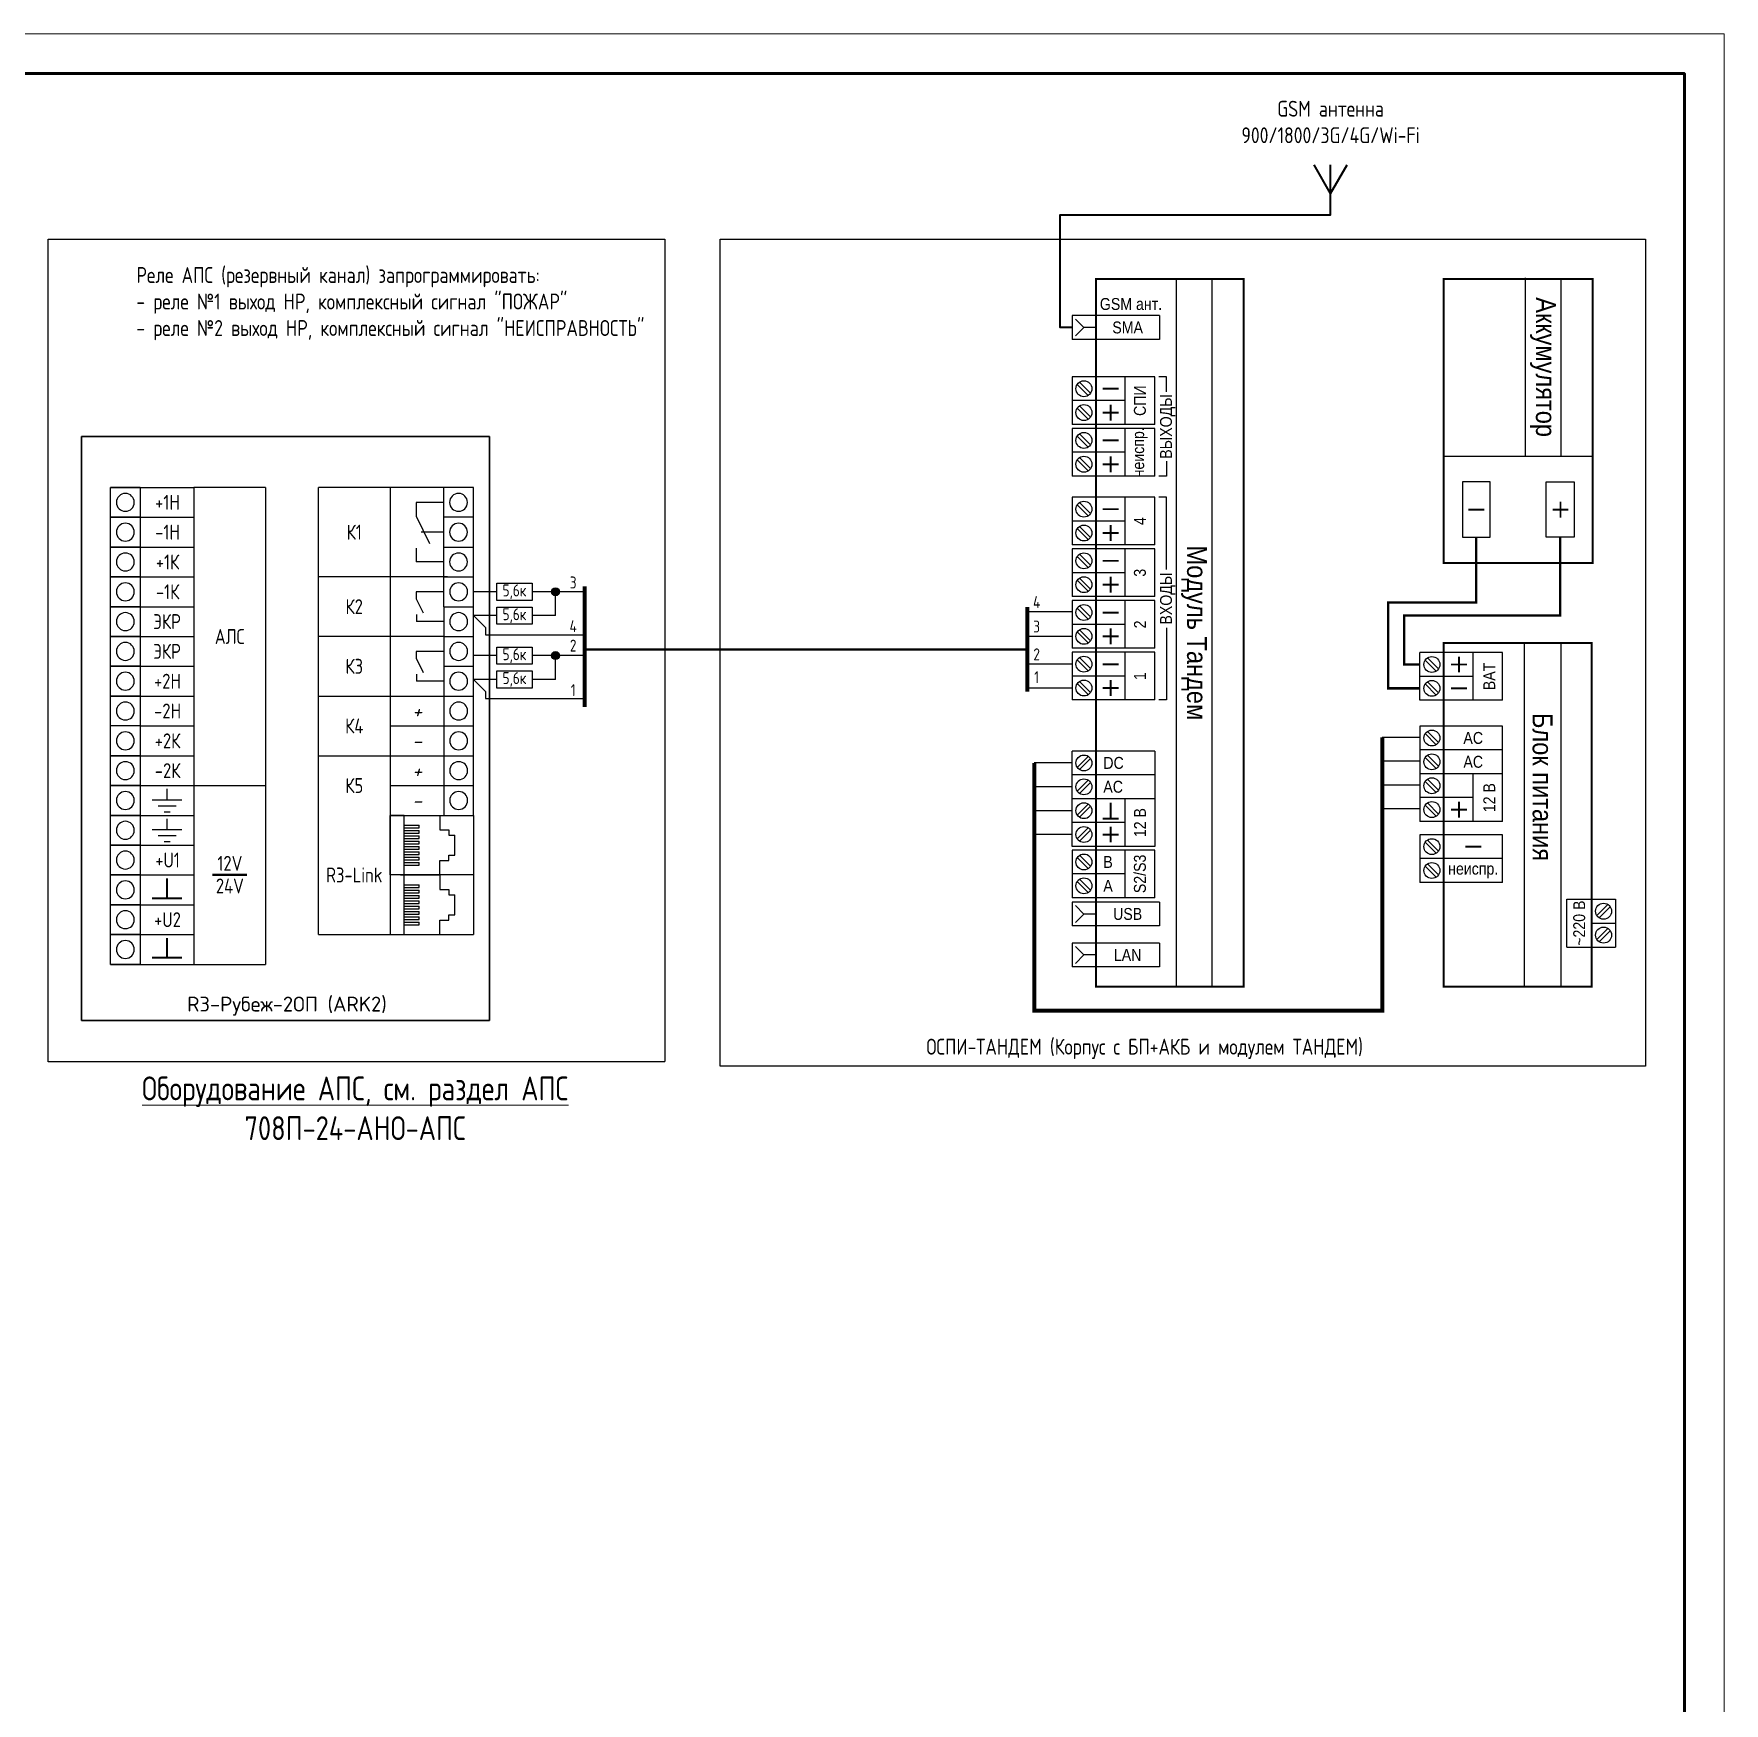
# Model space of a CAD drawing. Header units: millimetres. Extents: x -87434 to 499450, y -468665 to 122144.
# Drawn here: x 185841 to 207107, y 67311 to 88311 of the extents above; entities that cross this region are included whole.
import ezdxf
from ezdxf.enums import TextEntityAlignment as Align

# ---------------------------------------------------------------- set-up
doc = ezdxf.new("R2010")
doc.units = ezdxf.units.MM
doc.linetypes.add('HIDDEN', pattern=[0.375, 0.25, -0.125])
for name, color, linetype, lineweight in [('__ФОРМАТ', 7, 'Continuous', 40), ('Text', 7, 'Continuous', 9), ('Схемы подключ', 7, 'Continuous', 15)]:
    doc.layers.add(name, color=color, linetype=linetype, lineweight=lineweight)
doc.layers.add('Границы листа', color=7, linetype='Continuous', lineweight=0, plot=False)
doc.layers.add('СС', color=4, linetype='Continuous')
doc.styles.add('block_kits', font='simplex.shx', dxfattribs={"width": 0.8})
doc.styles.add('Format', font='')
doc.styles.add('GOST-2.304_Type-B_italic', font='')
doc.styles.add('ICOCPEUR', font='isocpeur.ttf', dxfattribs={"height": 250})
doc.styles.add('RubezhCAD', font='', dxfattribs={"oblique": 10})
doc.styles.get("Standard").update_dxf_attribs({"font": ''})
doc.styles.get('Format').set_extended_font_data('GOST type A')
doc.styles.get('GOST-2.304_Type-B_italic').set_extended_font_data('GOST Common', italic=True)
doc.styles.get('RubezhCAD').set_extended_font_data('GOST type A')
doc.styles.get('Standard').set_extended_font_data('GOST type B')

# ---------------------------------------------------------------- blocks, each defined once
blk = doc.blocks.new('БП+АКБ_v2')
for p, q in [((10.22, 0.12), (10.22, -22.33)), ((14.72, 0), (14.72, -22.33)), ((18.72, -22.33), (0, -22.33)), ((10.1, -45.8), (10.1, -89.05)), ((14.72, -45.8), (14.72, -89.05)), ((7.4, -47.01), (-3, -47.01)), ((-3, -53.01), (-3, -47.01)), ((-2.33, -47.96), (-0.95, -49.35)), ((-2.05, -47.68), (-0.67, -49.06)), ((3.7, -53.01), (3.7, -47.01)), ((7.4, -53.01), (7.4, -47.01)), ((3.7, -50.01), (-3, -50.01)), ((-2.33, -50.96), (-0.95, -52.35)), ((-2.05, -50.68), (-0.67, -52.06)), ((7.4, -53.01), (-3, -53.01)), ((7.4, -56.26), (-3, -56.26)), ((-3, -56.26), (-3, -68.26)), ((-2.33, -57.21), (-0.95, -58.6)), ((-2.05, -56.93), (-0.67, -58.32)), ((7.4, -68.26), (7.4, -56.26)), ((7.4, -59.26), (-3, -59.26)), ((-2.33, -60.21), (-0.95, -61.6)), ((-2.05, -59.93), (-0.67, -61.32)), ((7.4, -62.26), (-3, -62.26)), ((-2.33, -63.21), (-0.95, -64.6)), ((-2.05, -62.93), (-0.67, -64.32)), ((3.7, -68.26), (3.7, -62.26)), ((3.7, -65.26), (-3, -65.26)), ((-2.33, -66.21), (-0.95, -67.6)), ((-2.05, -65.93), (-0.67, -67.32)), ((7.4, -68.26), (-3, -68.26)), ((7.4, -69.92), (-3, -69.92)), ((-3, -69.92), (-3, -75.92)), ((7.4, -75.92), (7.4, -69.92)), ((-2.33, -70.87), (-0.95, -72.26)), ((-2.05, -70.59), (-0.67, -71.98)), ((7.4, -72.92), (-3, -72.92)), ((-2.33, -73.87), (-0.95, -75.26)), ((-2.05, -73.59), (-0.67, -74.98)), ((7.4, -75.92), (-3, -75.92)), ((15.48, -78.05), (21.6, -78.05)), ((15.48, -84.05), (15.48, -78.05)), ((21.6, -78.05), (21.6, -84.05)), ((20.65, -78.72), (19.26, -80.1)), ((20.93, -79), (19.54, -80.38)), ((18.6, -81.05), (21.6, -81.05)), ((20.65, -81.72), (19.26, -83.1)), ((20.93, -82), (19.54, -83.38)), ((15.48, -84.05), (21.6, -84.05))]:
    blk.add_line(p, q)
at = {"ltscale": 3, "const_width": 0.25}
for points in [[(18.72, 0), (18.72, -35.76), (0, -35.76), (0, 0)], [(18.6, -45.8), (18.6, -89.05), (0, -89.05), (0, -45.8)]]:
    blk.add_lwpolyline(points, close=True, dxfattribs=at)
for points in [[(2.33, -32.49), (5.83, -32.49), (5.83, -25.54), (2.33, -25.54)], [(16.39, -32.49), (12.89, -32.49), (12.89, -25.54), (16.39, -25.54)]]:
    blk.add_lwpolyline(points, close=True)
at = {"const_width": 0.25}
for points in [[(3.08, -29.02), (5.08, -29.02)], [(13.68, -29.02), (15.68, -29.02)], [(14.68, -30.02), (14.68, -28.02)], [(0.92, -48.51), (2.92, -48.51)], [(1.92, -49.51), (1.92, -47.51)], [(0.92, -51.51), (2.92, -51.51)], [(1.92, -67.76), (1.92, -65.76)], [(0.92, -66.76), (2.92, -66.76)], [(2.7, -71.42), (4.7, -71.42)]]:
    blk.add_lwpolyline(points, dxfattribs=at)
for centre in [(-1.5, -48.51), (-1.5, -51.51), (-1.5, -57.76), (-1.5, -60.76), (-1.5, -63.76), (-1.5, -66.76), (-1.5, -71.42), (-1.5, -74.42), (20.1, -79.55), (20.1, -82.55)]:
    blk.add_circle(centre, 1)
at = {"ltscale": 3, "char_height": 2.5, "attachment_point": 5, "rotation": 270, "line_spacing_factor": 0.75, "style": 'block_kits'}
for s, insert, width in [('{\\fArial|b0|i0|c204|p34\\H1.5;\\W0.85;Аккумулятор\\P', (12.47, -11.1), 22.4527), ('{\\fArial|b0|i0|c204|p34\\H1.5;\\W0.85;Блок питания', (12.41, -63.92), 50.25)]:
    blk.add_mtext(s, dxfattribs=dict(at, insert=insert, width=width))
at = {"layer": 'Text', "ltscale": 3, "char_height": 1.5, "width": 6, "attachment_point": 5, "rotation": 90, "style": 'block_kits'}
for s, insert in [('{\\fArial|b0|i0|c204|p34\\H1.5;\\W0.85;ВАТ', (5.72, -50.01)), ('{\\fArial|b0|i0|c204|p34\\H1.5;\\W0.85;12 В', (5.72, -65.26)), ('{\\fArial|b0|i0|c204|p34\\H1.5;\\W0.85;~220 В', (17.04, -81.05))]:
    blk.add_mtext(s, dxfattribs=dict(at, insert=insert))
at = {"layer": 'Text', "ltscale": 3, "char_height": 1.5, "width": 7.4, "attachment_point": 5, "style": 'block_kits'}
for s, insert in [('{\\fArial|b0|i0|c204|p34\\H1.5;\\W0.85;АС', (3.7, -57.76)), ('{\\fArial|b0|i0|c204|p34\\H1.5;\\W0.85;АС', (3.7, -60.76)), ('{\\fArial|b0|i0|c204|p34\\H1.5;\\W0.85;неиспр.', (3.7, -74.42))]:
    blk.add_mtext(s, dxfattribs=dict(at, insert=insert))
blk = doc.blocks.new('ОС ПАК СМ-Тандем-2Т')
for p, q in [((10.1, 0), (10.1, -89.05)), ((14.6, 0), (14.6, -89.05)), ((7.4, -27.47), (-3, -27.47)), ((-3, -27.47), (-3, -33.47)), ((3.7, -33.47), (3.7, -27.47)), ((7.4, -33.47), (7.4, -27.47)), ((8.87, -27.47), (7.94, -27.47)), ((8.87, -36.56), (8.87, -27.47)), ((-2.33, -28.42), (-0.95, -29.8)), ((-2.05, -28.13), (-0.67, -29.52)), ((3.7, -30.47), (-3, -30.47)), ((-2.33, -31.42), (-0.95, -32.8)), ((-2.05, -31.13), (-0.67, -32.52)), ((7.4, -33.47), (-3, -33.47)), ((7.4, -33.97), (-3, -33.97)), ((-3, -33.97), (-3, -39.97)), ((3.7, -39.97), (3.7, -33.97)), ((7.4, -39.97), (7.4, -33.97)), ((-2.33, -34.92), (-0.95, -36.3)), ((-2.05, -34.63), (-0.67, -36.02)), ((3.7, -36.97), (-3, -36.97)), ((-2.33, -37.92), (-0.95, -39.3)), ((-2.05, -37.63), (-0.67, -39.02)), ((7.4, -39.97), (-3, -39.97)), ((7.4, -40.47), (-3, -40.47)), ((-3, -40.47), (-3, -46.47)), ((-2.33, -41.42), (-0.95, -42.8)), ((-2.05, -41.13), (-0.67, -42.52)), ((3.7, -46.47), (3.7, -40.47)), ((7.4, -46.47), (7.4, -40.47)), ((3.7, -43.47), (-3, -43.47)), ((-2.33, -44.42), (-0.95, -45.8)), ((-2.05, -44.13), (-0.67, -45.52)), ((8.87, -43.88), (8.87, -52.97)), ((7.4, -46.47), (-3, -46.47)), ((7.4, -46.97), (-3, -46.97)), ((-3, -46.97), (-3, -52.97)), ((-2.33, -47.92), (-0.95, -49.3)), ((-2.05, -47.63), (-0.67, -49.02)), ((3.7, -52.97), (3.7, -46.97)), ((7.4, -52.97), (7.4, -46.97)), ((3.7, -49.97), (-3, -49.97)), ((-2.33, -50.92), (-0.95, -52.3)), ((-2.05, -50.63), (-0.67, -52.02)), ((7.4, -52.97), (-3, -52.97)), ((8.87, -52.97), (7.94, -52.97)), ((-3, -71.4), (-3, -59.4)), ((7.4, -59.4), (-3, -59.4)), ((7.4, -59.4), (7.4, -71.4)), ((-2.33, -61.45), (-0.95, -60.07)), ((-2.05, -61.73), (-0.67, -60.35)), ((7.4, -62.4), (-3, -62.4)), ((-2.33, -64.45), (-0.95, -63.07)), ((-2.05, -64.73), (-0.67, -63.35)), ((7.4, -65.4), (-3, -65.4)), ((3.7, -71.4), (3.7, -65.4)), ((-2.33, -67.45), (-0.95, -66.07)), ((-2.05, -67.73), (-0.67, -66.35)), ((3.7, -68.4), (-3, -68.4)), ((-2.33, -70.45), (-0.95, -69.07)), ((-2.05, -70.73), (-0.67, -69.35)), ((7.4, -71.4), (-3, -71.4)), ((3.7, -77.85), (3.7, -71.85))]:
    blk.add_line(p, q)
at = {"color": 252}
for p, q in [((8, -4.62), (-3, -4.62)), ((-3, -4.62), (-3, -7.62)), ((-1.5, -6.12), (-2.56, -5.06)), ((-1.5, -6.12), (-2.56, -7.18)), ((0, -6.12), (-1.5, -6.12)), ((8, -4.62), (8, -7.62)), ((8, -7.62), (-3, -7.62)), ((7.4, -12.32), (-3, -12.32)), ((-3, -12.32), (-3, -18.32)), ((3.7, -18.32), (3.7, -12.32)), ((7.4, -18.32), (7.4, -12.32)), ((8.87, -12.32), (7.94, -12.32)), ((8.87, -14.19), (8.87, -12.32)), ((-2.33, -13.27), (-0.95, -14.66)), ((-2.05, -12.99), (-0.67, -14.37)), ((3.7, -15.32), (-3, -15.32)), ((-2.33, -16.27), (-0.95, -17.66)), ((-2.05, -15.99), (-0.67, -17.37)), ((7.4, -18.32), (-3, -18.32)), ((7.4, -18.82), (-3, -18.82)), ((-3, -18.82), (-3, -24.82)), ((3.7, -24.82), (3.7, -18.82)), ((7.4, -24.82), (7.4, -18.82)), ((-2.33, -19.77), (-0.95, -21.16)), ((-2.05, -19.49), (-0.67, -20.87)), ((3.7, -21.82), (-3, -21.82)), ((-2.33, -22.77), (-0.95, -24.16)), ((-2.05, -22.49), (-0.67, -23.87)), ((8.87, -22.95), (8.87, -24.82)), ((7.4, -24.82), (-3, -24.82)), ((8.87, -24.82), (7.94, -24.82)), ((7.4, -71.85), (-3, -71.85)), ((-3, -71.85), (-3, -77.85)), ((7.4, -77.85), (7.4, -71.85)), ((-2.33, -72.8), (-0.95, -74.18)), ((-2.05, -72.51), (-0.67, -73.9)), ((3.7, -74.85), (-3, -74.85)), ((-2.33, -75.8), (-0.95, -77.18)), ((-2.05, -75.51), (-0.67, -76.9)), ((7.4, -77.85), (-3, -77.85)), ((8, -78.4), (-3, -78.4)), ((-3, -78.4), (-3, -81.4)), ((8, -78.4), (8, -81.4)), ((-1.5, -79.9), (-2.56, -78.84)), ((-1.5, -79.9), (-2.56, -80.96)), ((0, -79.9), (-1.5, -79.9)), ((8, -81.4), (-3, -81.4)), ((8, -83.55), (-3, -83.55)), ((-3, -83.55), (-3, -86.55)), ((-1.5, -85.05), (-2.56, -83.99)), ((-1.5, -85.05), (-2.56, -86.11)), ((0, -85.05), (-1.5, -85.05)), ((8, -83.55), (8, -86.55)), ((8, -86.55), (-3, -86.55))]:
    blk.add_line(p, q, dxfattribs=at)
at = {"ltscale": 3, "const_width": 0.25}
blk.add_lwpolyline([(18.6, 0), (18.6, -89.05), (0, -89.05), (0, 0)], close=True, dxfattribs=at)
at = {"color": 252, "const_width": 0.25}
for points in [[(0.85, -13.82), (2.85, -13.82)], [(0.85, -16.82), (2.85, -16.82)], [(1.85, -17.82), (1.85, -15.82)], [(0.85, -20.32), (2.85, -20.32)], [(0.85, -23.32), (2.85, -23.32)], [(1.85, -24.32), (1.85, -22.32)]]:
    blk.add_lwpolyline(points, dxfattribs=at)
at = {"const_width": 0.25}
for points in [[(0.85, -28.97), (2.85, -28.97)], [(0.85, -31.97), (2.85, -31.97)], [(1.85, -32.97), (1.85, -30.97)], [(0.85, -35.47), (2.85, -35.47)], [(1.85, -39.47), (1.85, -37.47)], [(0.85, -38.47), (2.85, -38.47)], [(0.85, -41.97), (2.85, -41.97)], [(1.85, -45.97), (1.85, -43.97)], [(0.85, -44.97), (2.85, -44.97)], [(0.85, -48.47), (2.85, -48.47)], [(1.85, -52.47), (1.85, -50.47)], [(0.85, -51.47), (2.85, -51.47)], [(1.85, -65.9), (1.85, -67.9)], [(0.85, -67.9), (2.85, -67.9)], [(0.85, -69.9), (2.85, -69.9)], [(1.85, -68.9), (1.85, -70.9)]]:
    blk.add_lwpolyline(points, dxfattribs=at)
at = {"color": 252}
for centre in [(-1.5, -13.82), (-1.5, -16.82), (-1.5, -20.32), (-1.5, -23.32), (-1.5, -73.35), (-1.5, -76.35)]:
    blk.add_circle(centre, 1, dxfattribs=at)
for centre in [(-1.5, -28.97), (-1.5, -31.97), (-1.5, -35.47), (-1.5, -38.47), (-1.5, -41.97), (-1.5, -44.97), (-1.5, -48.47), (-1.5, -51.47), (-1.5, -60.9), (-1.5, -63.9), (-1.5, -66.9), (-1.5, -69.9)]:
    blk.add_circle(centre, 1)
at = {"ltscale": 3, "insert": (12.35, -44.53), "char_height": 2.5, "width": 89.05, "attachment_point": 5, "rotation": 270, "line_spacing_factor": 0.75, "style": 'block_kits'}
blk.add_mtext('{\\fArial|b0|i0|c204|p34\\H1.5;\\W0.85;Модуль Тандем\\P', dxfattribs=at)
at = {"layer": 'Text', "color": 252, "ltscale": 3, "char_height": 1.5, "style": 'block_kits'}
for s, insert, width, attachment_point in [('{\\fArial|b0|i0|c204|p34\\H1.5;\\W0.85;GSM ант.\\P', (4.42, -3.17), 8, 5), ('{\\fArial|b0|i0|c204|p34\\H1.5;\\W0.85;SMA\\P', (4, -6.12), 8, 5), ('{\\fArial|b0|i0|c204|p34\\H1.5;\\W0.85;В', (0.94, -73.35), 7.5859, 4), ('{\\fArial|b0|i0|c204|p34\\H1.5;\\W0.85;А', (0.94, -76.35), 7.5859, 4), ('{\\fArial|b0|i0|c204|p34\\H1.5;\\W0.85;USB\\P', (4, -79.9), 8, 5), ('{\\fArial|b0|i0|c204|p34\\H1.5;\\W0.85;LAN\\P', (4, -85.05), 8, 5)]:
    blk.add_mtext(s, dxfattribs=dict(at, insert=insert, width=width, attachment_point=attachment_point))
at = {"layer": 'Text', "color": 252, "ltscale": 3, "char_height": 1.5, "attachment_point": 5, "rotation": 90, "style": 'block_kits'}
for s, insert, width in [('{\\fArial|b0|i0|c204|p34\\H1.5;\\W0.85;СПИ', (5.55, -15.32), 6), ('{\\fArial|b0|i0|c204|p34\\H1.5;\\W0.85;ВЫХОДЫ', (9.04, -18.57), 12.5), ('{\\fArial|b0|i0|c204|p34\\H1.5;\\W0.85;неиспр.', (5.55, -21.82), 6), ('{\\fArial|b0|i0|c204|p34\\H1.5;\\W0.85;S2/S3', (5.55, -74.85), 6)]:
    blk.add_mtext(s, dxfattribs=dict(at, insert=insert, width=width))
at = {"layer": 'Text', "ltscale": 3, "char_height": 1.5, "attachment_point": 5, "rotation": 90, "style": 'block_kits'}
for s, insert, width in [('{\\fArial|b0|i0|c204|p34\\H1.5;\\W0.85;4', (5.55, -30.47), 6), ('{\\fArial|b0|i0|c204|p34\\H1.5;\\W0.85;3', (5.55, -36.97), 6), ('{\\fArial|b0|i0|c204|p34\\H1.5;\\W0.85;ВХОДЫ', (9.04, -40.22), 25.5), ('{\\fArial|b0|i0|c204|p34\\H1.5;\\W0.85;2', (5.55, -43.47), 6), ('{\\fArial|b0|i0|c204|p34\\H1.5;\\W0.85;1', (5.55, -49.97), 6), ('{\\fArial|b0|i0|c204|p34\\H1.5;\\W0.85;12 В', (5.55, -68.4), 6)]:
    blk.add_mtext(s, dxfattribs=dict(at, insert=insert, width=width))
at = {"layer": 'Text', "ltscale": 3, "char_height": 1.5, "width": 7.5859, "attachment_point": 4, "style": 'block_kits'}
for s, insert in [('{\\fArial|b0|i0|c204|p34\\H1.5;\\W0.85;DC', (0.94, -60.9)), ('{\\fArial|b0|i0|c204|p34\\H1.5;\\W0.85;АС', (0.94, -63.9))]:
    blk.add_mtext(s, dxfattribs=dict(at, insert=insert))
blk = doc.blocks.new('*U1279')
at = {"lineweight": -2}
blk.add_lwpolyline([(20, 5), (589, 5), (589, 415), (20, 415)], close=True, dxfattribs=at)
at = {"layer": 'Границы листа'}
blk.add_lwpolyline([(594, 0), (0, 0), (0, 420), (594, 420)], close=True, dxfattribs=at)
at = {"lineweight": 13, "oblique": 10, "flags": 8}
blk.add_attdef('ФОРМАТ', (554.94, 1.12), '', height=3, dxfattribs=at)
blk = doc.blocks.new('разьем')
for p, q in [((0, -1000), (0, 0)), ((-600, -242), (-753, -242)), ((-753, -242), (-753, -332)), ((-600, 0), (-600, -242)), ((-254, -210), (-254, -163)), ((0, -163), (-254, -163)), ((0, -210), (-254, -210)), ((-254, -299), (-254, -253)), ((0, -253), (-254, -253)), ((-753, -332), (-854, -332)), ((-854, -668), (-854, -333)), ((0, -299), (-254, -299)), ((-254, -389), (-254, -343)), ((0, -343), (-254, -343)), ((0, -389), (-254, -389)), ((-254, -479), (-254, -432)), ((0, -432), (-254, -432)), ((0, -479), (-254, -479)), ((-254, -568), (-254, -522)), ((0, -522), (-254, -522)), ((-753, -668), (-854, -668)), ((-753, -758), (-753, -668)), ((-600, -758), (-753, -758)), ((-600, -1000), (-600, -758)), ((0, -568), (-254, -568)), ((-254, -658), (-254, -612)), ((0, -612), (-254, -612)), ((0, -658), (-254, -658)), ((-254, -748), (-254, -701)), ((0, -701), (-254, -701)), ((0, -748), (-254, -748)), ((-254, -838), (-254, -791)), ((0, -791), (-254, -791)), ((0, -838), (-254, -838))]:
    blk.add_line(p, q)

msp = doc.modelspace()

# ---------------------------------------------------------------- hatches: boundary and pattern name
h = msp.add_hatch(color=256)
h.dxf.hatch_style = 1
edge = h.paths.add_edge_path()
edge.add_arc((192403.71831, 81292.09691), 50, 0, 360)
h = msp.add_hatch(color=256)
h.dxf.hatch_style = 1
edge = h.paths.add_edge_path()
edge.add_arc((192403.71831, 80489.09691), 50, 0, 360)

# ---------------------------------------------------------------- linework, layer by layer
at = {"lineweight": 40}
for q in [(201946.82911, 86661.25201), (202363.49717, 86661.25201), (202155.16314, 86661.25201)]:
    msp.add_line((202155.16314, 86300.40689), q, dxfattribs=at)
at = {"color": 0}
for p, q in [((191372.88319, 79604.59691), (191372.88319, 82604.59691)), ((190996.88709, 82417.09691), (190653.03009, 82417.09691)), ((190653.03009, 82417.09691), (190653.03009, 82242.84183)), ((190653.03009, 82242.84183), (190819.77713, 81899.83403)), ((190996.88709, 82042.09691), (190712.03222, 82042.09691)), ((190653.03009, 81841.35199), (190653.03009, 81667.09691)), ((190996.88709, 81667.09691), (190653.03009, 81667.09691)), ((190995.89099, 81292.09691), (190652.03399, 81292.09691)), ((190652.03399, 81292.09691), (190652.03399, 81204.96937)), ((190652.03399, 81204.96937), (190738.99751, 81026.08065)), ((190654.0262, 81004.22445), (190654.0262, 80917.09691)), ((190997.88319, 80917.09691), (190654.0262, 80917.09691)), ((190995.89099, 80542.09691), (190652.03399, 80542.09691)), ((190652.03399, 80542.09691), (190652.03399, 80454.96937)), ((190652.03399, 80454.96937), (190738.99751, 80276.08065)), ((190654.0262, 80254.22445), (190654.0262, 80167.09691)), ((189422.68764, 78479.59691), (189421.83876, 79979.59691)), ((190997.88319, 80167.09691), (190654.0262, 80167.09691)), ((187855.43375, 78854.59691), (188755.49726, 78854.57736)), ((190323.03041, 78479.59691), (190323.03041, 76979.59691)), ((190498.08727, 78479.59691), (190323.03041, 78479.59691)), ((190453.06597, 77729.59691), (190947.74064, 77729.59691)), ((191373.73208, 77729.59691), (191373.73208, 76979.59691)), ((189422.39321, 76979.59691), (191373.73208, 76979.59691)), ((187855.43375, 76604.59691), (188755.44838, 76604.57736))]:
    msp.add_line(p, q, dxfattribs=at)
at = {"lineweight": 30}
for p, q in [((191665.07308, 81292.09691), (191372.03431, 81292.09691)), ((192772.18512, 81292.09691), (192110.67953, 81292.09691)), ((192403.71831, 80992.09691), (192403.71831, 81292.09691)), ((191522.03431, 80842.09691), (191372.03431, 80992.09691)), ((191665.07308, 80992.09691), (191372.03431, 80992.09691)), ((191522.03431, 80842.09691), (191522.03431, 80750.77702)), ((192403.71831, 80992.09691), (192110.67953, 80992.09691)), ((191522.03431, 80750.81318), (192762.54616, 80750.81318)), ((191665.07308, 80489.09691), (191372.03431, 80489.09691)), ((192772.18512, 80489.09691), (192110.67953, 80489.09691)), ((192403.71831, 80189.09691), (192403.71831, 80489.09691)), ((191522.03431, 80039.09691), (191372.03431, 80189.09691)), ((191665.07308, 80189.09691), (191372.03431, 80189.09691)), ((192403.71831, 80189.09691), (192110.67953, 80189.09691)), ((191522.03431, 80039.09691), (191522.03431, 79947.77702)), ((191522.03431, 79947.81318), (192762.54616, 79947.81318))]:
    msp.add_line(p, q, dxfattribs=at)
for p, q in [((198902.17439, 81039.58671), (198340.38475, 81039.58671)), ((198902.17439, 80731.62764), (198340.38475, 80731.62764)), ((198902.17439, 80381.62764), (198340.38475, 80381.62764)), ((198902.17439, 80081.62764), (198340.38475, 80081.62764)), ((203279.89319, 79459.90115), (202804.89319, 79459.90115)), ((198902.17439, 79138.37914), (198427.17439, 79138.37914)), ((203279.89319, 79159.90115), (202804.89319, 79159.90115)), ((198902.17439, 78838.37914), (198427.17439, 78838.37914)), ((203279.89319, 78859.90115), (202804.89319, 78859.90115)), ((198902.17439, 78538.37914), (198427.17439, 78538.37914)), ((203279.89319, 78559.90115), (202804.89319, 78559.90115)), ((198902.17439, 78238.37914), (198427.17439, 78238.37914))]:
    msp.add_line(p, q)
at = {"color": 0, "lineweight": 50}
msp.add_line((188089.19201, 77729.58714), (188521.69011, 77729.58714), dxfattribs=at)
at = {"lineweight": 40}
msp.add_lwpolyline([(198902.17439, 84616.14733), (198754.85823, 84616.14733), (198754.85823, 86035.89068), (202155.16314, 86035.89068), (202155.16314, 86300.40689)], dxfattribs=at)
at = {"linetype": 'HIDDEN', "ltscale": 25}
for points in [[(186019.33486, 85728.37914), (193779.29852, 85728.37914), (193779.29852, 75381.09691), (186019.33486, 75381.09691)], [(194475.97875, 85728.37914), (206115.93466, 85728.37914), (206115.93466, 75323.37914), (194475.97875, 75323.37914)]]:
    msp.add_lwpolyline(points, close=True, dxfattribs=at)
at = {"color": 5, "const_width": 30}
msp.add_lwpolyline([(203279.89319, 80077.2486), (202879.89319, 80077.2486), (202879.89319, 81157.42946), (203987.77846, 81157.42946), (203987.77846, 81979.19213)], dxfattribs=at)
at = {"color": 1, "const_width": 30}
msp.add_lwpolyline([(205044.10537, 81979.19213), (205044.10537, 80994.51193), (203079.89319, 80994.51193), (203079.89319, 80377.2486), (203279.89319, 80377.2486)], dxfattribs=at)
at = {"lineweight": 30}
for points in [[(192110.67953, 81399.69872), (192110.67953, 81184.49511), (191665.07308, 81184.49511), (191665.07308, 81399.69872)], [(192110.67953, 81099.69872), (192110.67953, 80884.49511), (191665.07308, 80884.49511), (191665.07308, 81099.69872)], [(192110.67953, 80596.69872), (192110.67953, 80381.49511), (191665.07308, 80381.49511), (191665.07308, 80596.69872)], [(192110.67953, 80296.69872), (192110.67953, 80081.49511), (191665.07308, 80081.49511), (191665.07308, 80296.69872)]]:
    msp.add_lwpolyline(points, close=True, dxfattribs=at)
at = {"const_width": 50}
for points in [[(192772.18512, 81360.03172), (192772.18512, 79844.09691)], [(198340.38475, 80034.97542), (198340.38475, 81098.66647)], [(198427.17439, 79138.37914), (198427.17439, 76023.37914), (202804.89319, 76023.37914), (202804.89319, 79459.90115)]]:
    msp.add_lwpolyline(points, dxfattribs=at)
at = {"color": 4, "lineweight": 50}
msp.add_lwpolyline([(192772.18512, 80566.82094), (198340.38475, 80566.82094)], dxfattribs=at)
at = {"color": 0}
msp.add_lwpolyline([(191373.73208, 77729.59691), (190323.03041, 77729.59691), (190323.03041, 78479.59691), (191373.73208, 78479.59691)], close=True, dxfattribs=at)
for centre in [(192403.71831, 81292.09691), (192403.71831, 80489.09691)]:
    msp.add_circle(centre, 50)
at = {"layer": 'Схемы подключ', "color": 0, "lineweight": 35}
msp.add_line((191574.21742, 83246.10338), (191574.21742, 75898.50479), dxfattribs=at)
for points in [[(186438.70982, 83246.10338), (186439.38319, 75898.50479)], [(191574.21742, 83246.10338), (186438.72862, 83246.10338)], [(186439.38319, 75898.50479), (191574.21742, 75898.50479)]]:
    msp.add_lwpolyline(points, dxfattribs=at)
at = {"layer": 'Схемы подключ', "color": 0, "lineweight": 25}
for points in [[(187179.53431, 82604.59691), (186804.58486, 82604.59691)], [(186804.58486, 82229.59417), (186804.58486, 82604.59691)], [(186804.68153, 82604.59691), (187179.68153, 82604.59691)], [(187179.53431, 82604.59691), (187855.23598, 82604.59691)], [(187179.68153, 82604.59691), (187855.38319, 82604.59691)], [(187179.68153, 82604.59691), (187179.68153, 82229.59691)], [(187855.23598, 82604.59691), (187855.23598, 82229.59691)], [(188755.57874, 82604.59691), (187855.38319, 82604.59691)], [(188755.57874, 82604.59691), (188755.44838, 76604.57736)], [(189421.83876, 81479.59691), (189421.83876, 82604.59691)], [(190322.18153, 82604.59691), (189421.83876, 82604.59691)], [(190322.18153, 82604.59691), (190322.18153, 81479.59691)], [(190997.88319, 82604.59691), (190322.18153, 82604.59691)], [(190996.88709, 82604.59691), (190996.88709, 82229.59691)], [(191372.88319, 82604.59691), (190996.88709, 82604.59691)], [(187179.63319, 82229.59691), (186804.58486, 82229.59691)], [(186804.58486, 81854.59691), (186804.58486, 82229.59417)], [(186804.68153, 82229.59691), (187179.68153, 82229.59691)], [(186804.78041, 82229.59691), (187179.78041, 82229.59691)], [(187179.63319, 82229.59691), (187855.33486, 82229.59691)], [(187179.68153, 82229.59691), (187855.23598, 82229.59691)], [(187179.78041, 82229.59691), (187179.78041, 81854.59691)], [(187179.78041, 82229.59691), (187855.48208, 82229.59691)], [(187855.33486, 82229.59691), (187855.33486, 81854.59691)], [(190996.88709, 82229.59691), (190996.88709, 81854.59691)], [(191372.88319, 82229.59691), (190996.88709, 82229.59691)], [(186804.58486, 81479.59391), (186804.58486, 81854.59691)], [(187179.63319, 81854.59691), (186804.58486, 81854.59691)], [(186804.78041, 81854.59691), (187179.78041, 81854.59691)], [(187179.63319, 81854.59691), (187855.33486, 81854.59691)], [(187179.78041, 81854.59691), (187855.33486, 81854.59691)], [(187179.78041, 81854.59691), (187179.78041, 81479.59691)], [(187179.78041, 81854.59691), (187855.48208, 81854.59691)], [(187855.33486, 81854.59691), (187855.33486, 81479.59691)], [(190996.88709, 81854.59691), (191372.88319, 81854.59691)], [(190996.88709, 81854.59691), (190996.88709, 81479.59691)], [(186804.57258, 81104.59691), (186804.58486, 81479.59391)], [(187179.63319, 81479.59691), (186804.58486, 81479.59691)], [(186804.78041, 81479.59691), (187179.78041, 81479.59691)], [(187179.63319, 81479.59691), (187855.33486, 81479.59691)], [(187179.78041, 81479.59691), (187855.33486, 81479.59691)], [(187179.78041, 81479.59691), (187179.78041, 81104.59691)], [(187179.78041, 81479.59691), (187855.48208, 81479.59691)], [(187855.33486, 81479.59691), (187855.33486, 81104.59691)], [(190322.18153, 81479.59691), (189421.83876, 81479.59691)], [(190322.32874, 81479.59691), (189421.83876, 81479.59691)], [(189421.83876, 79979.59691), (189421.83876, 81479.59691)], [(191046.83983, 81479.59691), (189421.83876, 81479.59691)], [(190322.18153, 81479.59691), (190322.18153, 80729.59691)], [(190996.88709, 81479.59691), (191372.88319, 81479.59691)], [(190996.88709, 81479.59691), (190996.88709, 81104.59691)], [(191372.88319, 81104.59691), (191372.88319, 81479.59691)], [(186804.58486, 80729.59616), (186804.58486, 81104.59691)], [(187179.63319, 81104.59691), (186804.58486, 81104.59691)], [(186804.78041, 81104.59691), (187179.78041, 81104.59691)], [(187179.63319, 81104.59691), (187855.33486, 81104.59691)], [(187179.78041, 81104.59691), (187855.33486, 81104.59691)], [(187179.78041, 81104.59691), (187179.78041, 80729.59691)], [(187179.78041, 81104.59691), (187855.48208, 81104.59691)], [(187855.33486, 81104.59691), (187855.33486, 80729.59691)], [(190997.88319, 81104.59691), (191372.88319, 81104.59691)], [(190997.88319, 81104.59691), (190997.88319, 80729.59691)], [(190997.88319, 81104.59691), (191372.88319, 81104.59691)], [(186804.58486, 80729.59691), (187179.78041, 80729.59691)], [(187179.63319, 80729.59691), (186804.58486, 80729.59691)], [(186804.58486, 80354.59691), (186804.58486, 80729.59616)], [(187179.63319, 80729.59691), (187855.18764, 80729.59691)], [(187179.63319, 80729.59691), (187179.63319, 80354.59691)], [(187179.78041, 80729.59691), (187855.33486, 80729.59691)], [(187855.18764, 80729.59691), (187855.18764, 80354.59691)], [(190322.03431, 80729.59691), (189421.83876, 80729.59691)], [(190997.88319, 80729.59691), (189421.98598, 80729.59691)], [(190322.18153, 80729.59691), (190322.18153, 79979.59691)], [(190997.88319, 80729.59691), (191372.88319, 80729.59691)], [(190997.88319, 80729.59691), (191372.73598, 80729.59691)], [(190997.88319, 80729.59691), (190997.88319, 80354.59691)], [(186804.58486, 79979.59691), (186804.58486, 80354.59691)], [(187179.48598, 80354.59691), (186804.58486, 80354.59691)], [(186804.63319, 80354.59691), (187179.63319, 80354.59691)], [(187179.48598, 80354.59691), (187855.18764, 80354.59691)], [(187179.63319, 80354.59691), (187855.18764, 80354.59691)], [(187179.63319, 80354.59691), (187179.63319, 79979.59691)], [(187179.63319, 80354.59691), (187855.33486, 80354.59691)], [(187855.18764, 80354.59691), (187855.18764, 79979.59691)], [(190997.88319, 80354.59691), (191372.88319, 80354.59691)], [(190997.88319, 80354.59691), (190997.88319, 79979.59691)], [(190997.88319, 80354.59691), (191372.88319, 80354.59691)], [(187179.58486, 79979.59691), (186804.58486, 79979.59691)], [(186804.58486, 79604.59691), (186804.58486, 79979.59691)], [(187179.63319, 79979.59691), (186804.63319, 79979.59691)], [(186804.73208, 79979.59691), (187179.73208, 79979.59691)], [(187179.58486, 79979.59691), (187855.28653, 79979.59691)], [(187179.63319, 79979.59691), (187855.18764, 79979.59691)], [(187179.73208, 79979.59691), (187855.43375, 79979.59691)], [(187179.73208, 79979.59691), (187179.73208, 79604.59691)], [(187855.28653, 79979.59691), (187855.28653, 79604.59691)], [(189421.83876, 79979.59691), (191373.73208, 79979.59691)], [(190323.03041, 79979.59691), (190323.03041, 78479.59691)], [(190997.88319, 79979.59691), (190997.88319, 79604.59691)], [(191373.73208, 79604.59691), (191373.73208, 79979.59691)], [(187179.58486, 79604.59691), (186804.58486, 79604.59691)], [(186804.58486, 79229.59691), (186804.58486, 79604.59691)], [(187179.73208, 79604.59691), (186804.73208, 79604.59691)], [(187179.58486, 79604.59691), (187855.28653, 79604.59691)], [(187179.73208, 79604.59691), (187855.43375, 79604.59691)], [(187179.73208, 79604.59691), (187179.73208, 79229.59691)], [(187179.73208, 79604.59691), (187855.28653, 79604.59691)], [(187855.28653, 79604.59691), (187855.28653, 79229.59691)], [(190323.03041, 79604.59691), (191373.73208, 79604.59691)], [(190997.88319, 79604.59691), (190997.88319, 79229.3843)], [(190998.73208, 79604.59691), (191373.73208, 79604.59691)], [(191373.73208, 79229.59691), (191373.73208, 79604.59691)], [(186804.58486, 78854.59691), (186804.58486, 79229.59691)], [(187179.58486, 79229.59691), (186804.58486, 79229.59691)], [(186804.73208, 79229.59691), (187179.73208, 79229.59691)], [(187179.58486, 79229.59691), (187855.28653, 79229.59691)], [(187179.73208, 79229.59691), (187855.28653, 79229.59691)], [(187179.73208, 79229.59691), (187179.73208, 78854.59691)], [(187179.73208, 79229.59691), (187855.43375, 79229.59691)], [(187855.28653, 79229.59691), (187855.28653, 78854.59691)], [(189422.26383, 79228.49261), (191373.58486, 79229.59691)], [(190997.88331, 79229.3843), (190997.88319, 78854.59691)], [(191373.73208, 78854.59691), (191373.73208, 79229.59691)], [(186804.73208, 78479.59691), (186804.58486, 78854.59691)], [(187179.58486, 78854.59691), (186804.58486, 78854.59691)], [(186804.73208, 78854.59691), (187179.73208, 78854.59691)], [(187179.58486, 78854.59691), (187855.28653, 78854.59691)], [(187179.73208, 78854.59691), (187855.28653, 78854.59691)], [(187179.73208, 78854.59691), (187179.73208, 78479.59691)], [(187179.73208, 78854.59691), (187855.43375, 78854.59691)], [(187517.07715, 78671.47838), (187517.07715, 78811.72838)], [(187855.28653, 78854.59691), (187855.28653, 78479.59691)], [(190323.03041, 78854.59691), (191373.73208, 78854.59691)], [(190997.88319, 78854.59691), (190997.88319, 78479.59691)], [(191373.73208, 78479.59691), (191373.73208, 78854.59691)], [(187179.58486, 78479.59691), (186804.58486, 78479.59691)], [(186804.58486, 78104.59691), (186804.58486, 78479.59691)], [(186804.73208, 78479.59691), (187179.73208, 78479.59691)], [(187179.58486, 78479.59691), (187855.13931, 78479.59691)], [(187179.58486, 78479.59691), (187179.58486, 78104.59691)], [(187179.73208, 78479.59691), (187855.28653, 78479.59691)], [(187704.57715, 78671.47838), (187329.57715, 78671.47838)], [(187629.57715, 78596.47838), (187404.57715, 78596.47838)], [(187554.57715, 78521.47838), (187479.57715, 78521.47838)], [(187855.13931, 78479.59691), (187855.13931, 78104.59691)], [(189422.54043, 77729.59691), (189422.68764, 78479.59691)], [(187704.57715, 78296.47838), (187329.57715, 78296.47838)], [(187517.07715, 78296.47838), (187517.07715, 78436.72838)], [(186804.58486, 78104.59691), (187179.58486, 78104.59691)], [(186804.63319, 77729.59691), (186804.58486, 78104.59691)], [(187179.48598, 78104.59691), (186804.58486, 78104.59691)], [(186804.63319, 78104.59691), (187179.63319, 78104.59691)], [(187179.48598, 78104.59691), (187855.18764, 78104.59691)], [(187179.58486, 78104.59691), (187855.13931, 78104.59691)], [(187179.63319, 78104.59691), (187179.63319, 77729.59691)], [(187179.63319, 78104.59691), (187855.33486, 78104.59691)], [(187629.57715, 78221.47838), (187404.57715, 78221.47838)], [(187554.57715, 78146.47838), (187479.57715, 78146.47838)], [(187855.18764, 78104.59691), (187855.18764, 77729.59691)], [(187179.58486, 77729.59691), (186804.58486, 77729.59691)], [(187179.63319, 77729.59691), (186804.63319, 77729.59691)], [(186804.73208, 77729.59691), (187179.73208, 77729.59691)], [(186804.73208, 77354.59691), (186804.73208, 77729.59691)], [(187179.58486, 77729.59691), (187855.28653, 77729.59691)], [(187179.63319, 77729.59691), (187855.18764, 77729.59691)], [(187179.73208, 77729.59691), (187855.43375, 77729.59691)], [(187179.73208, 77729.59691), (187179.73208, 77354.59691)], [(187855.28653, 77729.59691), (187855.28653, 77354.59691)], [(189422.39321, 76979.59691), (189422.54043, 77729.59691)], [(186804.58486, 76979.59691), (186804.73208, 77354.59691)], [(187179.58486, 77354.59691), (186804.73208, 77354.59691)], [(186804.73208, 77354.59691), (187179.73208, 77354.59691)], [(187179.58486, 77354.59691), (187855.28653, 77354.59691)], [(187179.73208, 77354.59691), (187855.43375, 77354.59691)], [(187179.73208, 77354.59691), (187179.73208, 76979.59691)], [(187179.73208, 77354.59691), (187855.28653, 77354.59691)], [(187855.28653, 77354.59691), (187855.28653, 76979.59691)], [(186804.58486, 76604.59691), (186804.58486, 76979.59691)], [(187179.58486, 76979.59691), (186804.58486, 76979.59691)], [(186804.73208, 76979.59691), (187179.73208, 76979.59691)], [(187179.58486, 76979.59691), (187855.28653, 76979.59691)], [(187179.73208, 76979.59691), (187855.28653, 76979.59691)], [(187179.73208, 76979.59691), (187179.73208, 76604.59691)], [(187179.73208, 76979.59691), (187855.43375, 76979.59691)], [(187855.28653, 76979.59691), (187855.28653, 76604.59691)], [(187179.58486, 76604.59691), (186804.58486, 76604.59691)], [(186804.73208, 76604.59691), (187179.73208, 76604.59691)], [(187179.58486, 76604.59691), (187855.28653, 76604.59691)], [(187179.73208, 76604.59691), (187855.28653, 76604.59691)], [(187179.73208, 76604.59691), (187855.43375, 76604.59691)]]:
    msp.add_lwpolyline(points, dxfattribs=at)
for points in [[(186879.68153, 82417.09691, 1), (187104.68153, 82417.09691, 1)], [(191071.88709, 82417.09691, 1), (191296.88709, 82417.09691, 1)], [(186879.78041, 82042.09691, 1), (187104.78041, 82042.09691, 1)], [(191071.88709, 82042.09691, 1), (191296.88709, 82042.09691, 1)], [(186879.78041, 81667.09691, 1), (187104.78041, 81667.09691, 1)], [(191071.88709, 81667.09691, 1), (191296.88709, 81667.09691, 1)], [(186879.78041, 81292.09691, 1), (187104.78041, 81292.09691, 1)], [(191072.88319, 81292.09691, 1), (191297.88319, 81292.09691, 1)], [(186879.78041, 80917.09691, 1), (187104.78041, 80917.09691, 1)], [(191072.88319, 80917.09691, 1), (191297.88319, 80917.09691, 1)], [(186879.63319, 80542.09691, 1), (187104.63319, 80542.09691, 1)], [(191072.88319, 80542.09691, 1), (191297.88319, 80542.09691, 1)], [(186879.63319, 80167.09691, 1), (187104.63319, 80167.09691, 1)], [(191072.88319, 80167.09691, 1), (191297.88319, 80167.09691, 1)], [(186879.73208, 79792.09691, 1), (187104.73208, 79792.09691, 1)], [(191073.73208, 79792.09691, 1), (191298.73208, 79792.09691, 1)], [(186879.73208, 79417.09691, 1), (187104.73208, 79417.09691, 1)], [(191073.73208, 79417.09691, 1), (191298.73208, 79417.09691, 1)], [(186879.73208, 79042.09691, 1), (187104.73208, 79042.09691, 1)], [(191073.73208, 79042.09691, 1), (191298.73208, 79042.09691, 1)], [(186879.73208, 78667.09691, 1), (187104.73208, 78667.09691, 1)], [(191073.73208, 78667.09691, 1), (191298.73208, 78667.09691, 1)], [(186879.58486, 78292.09691, 1), (187104.58486, 78292.09691, 1)], [(186879.63319, 77917.09691, 1), (187104.63319, 77917.09691, 1)], [(186879.73208, 77542.09691, 1), (187104.73208, 77542.09691, 1)], [(186879.73208, 77167.09691, 1), (187104.73208, 77167.09691, 1)], [(186879.73208, 76792.09691, 1), (187104.73208, 76792.09691, 1)]]:
    msp.add_lwpolyline(points, format="xyb", close=True, dxfattribs=at)
at = {"layer": 'Схемы подключ', "color": 0, "lineweight": 40}
for points in [[(187517.03535, 77435.70711), (187517.07715, 77686.72838)], [(187704.53535, 77435.70711), (187329.53535, 77435.70711)], [(187517.03535, 76685.70711), (187517.07715, 76936.72838)], [(187704.53535, 76685.70711), (187329.53535, 76685.70711)]]:
    msp.add_lwpolyline(points, dxfattribs=at)

# ---------------------------------------------------------------- block references
at = {"xscale": 100, "yscale": 100, "zscale": 100}
msp.add_blockref('ОС ПАК СМ-Тандем-2Т', (199202.17439, 85228.37914), dxfattribs=at)
at = {"color": 1, "xscale": 100, "yscale": 100, "zscale": 100}
msp.add_blockref('БП+АКБ_v2', (203579.89319, 85228.37914), dxfattribs=at)
at = {"color": 0, "xscale": -0.75, "yscale": 0.75, "zscale": 0.75}
for p in [(190498.08727, 78479.59691), (190498.08727, 77729.59691)]:
    msp.add_blockref('разьем', p, dxfattribs=at)
at = {"layer": '__ФОРМАТ', "lineweight": 60, "xscale": 99.9999999999996, "yscale": 99.9999999999996, "zscale": 99.9999999999996}
msp.add_blockref('*U1279', (147707.33486, 46311.09691), dxfattribs=at)

# ---------------------------------------------------------------- texts
at = {"ltscale": 3, "insert": (187131.58586, 84916.18844), "char_height": 200, "width": 7384.9478754, "attachment_point": 4, "style": 'Format'}
msp.add_mtext('Реле АПС (резервный канал) запрограммировать:\\P- реле №1 выход НР, комплексный сигнал "ПОЖАР"\\P- реле №2 выход НР, комплексный сигнал "НЕИСПРАВНОСТЬ"', dxfattribs=at)
at = {"ltscale": 3, "insert": (199816.47594, 75542.3591), "char_height": 200, "width": 12680.9943839, "attachment_point": 5, "line_spacing_factor": 0.75, "style": 'Format'}
msp.add_mtext('ОСПИ-ТАНДЕМ (Корпус с БП+АКБ и модулем ТАНДЕМ)', dxfattribs=at)
at = {"layer": 'Text', "ltscale": 3, "attachment_point": 5, "style": 'Format'}
for s, insert, char_height, width in [('GSM антенна\\P900/1800/3G/4G/Wi-Fi', (202155.16314, 87201.82629), 200, 4546.9301692), ('3\\P', (192626.42478, 81408.99577), 150, 300), ('5,6к', (191887.87631, 81292.09691), 150, 445.6064507), ('5,6к', (191887.87631, 80992.09691), 150, 445.6064507), ('4\\P', (198457.58072, 81163.1066), 150, 300), ('4\\P', (192626.42478, 80858.30304), 150, 300), ('3\\P', (198457.58072, 80855.14753), 150, 300), ('2\\P', (192626.42478, 80615.17345), 150, 300), ('5,6к', (191887.87631, 80489.09691), 150, 445.6064507), ('2\\P', (198457.58072, 80505.14753), 150, 300), ('5,6к', (191887.87631, 80189.09691), 150, 445.6064507), ('1\\P', (198457.58072, 80218.27354), 150, 300), ('1\\P', (192626.42478, 80055.30304), 150, 300)]:
    msp.add_mtext(s, dxfattribs=dict(at, insert=insert, char_height=char_height, width=width))
at = {"layer": 'Text', "insert": (189884.33486, 74794.09691), "char_height": 300, "width": 22000, "attachment_point": 5, "style": 'Format'}
msp.add_mtext('{\\LОборудование АПС, см. раздел АПС\\P}708П-24-АНО-АПС', dxfattribs=at)
at = {"layer": 'СС', "color": 0, "transparency": 33554687, "style": 'ICOCPEUR'}
msp.add_text('R3-Рубеж-2ОП (ARK2)', height=187.5, dxfattribs=at).set_placement((189025.71406, 76105.42843), align=Align.MIDDLE_CENTER)
at = {"layer": 'Схемы подключ', "color": 0, "lineweight": 0, "style": 'RubezhCAD'}
for s, p in [('+1Н', (187523.42522, 82417.09691)), ('-1Н', (187524.19375, 82042.09691)), ('К1', (189872.01014, 82042.09691)), ('+1К', (187523.39017, 81667.09691)), ('-1К', (187524.05982, 81292.09691)), ('К2', (189870.93871, 81104.59691)), ('ЭКР', (187517.49732, 80917.09691)), ('АЛС', (188305.70809, 80729.58713)), ('ЭКР', (187517.27649, 80542.09691)), ('К3', (189872.01014, 80354.59691)), ('+2Н', (187523.22967, 80167.09691)), ('-2Н', (187524.14541, 79792.09691)), ('К4', (189871.87621, 79604.59691)), ('+2К', (187523.19463, 79417.09691)), ('-2К', (187524.01149, 79042.09691)), ('К5', (189872.43459, 78854.59691)), ('+U1', (187523.3636, 77917.09691)), ('12V', (188307.76648, 77875.99589)), ('24V', (188307.76648, 77591.82602)), ('R3-Link', (189872.31003, 77729.59691)), ('+U2', (187522.39105, 77167.09691))]:
    msp.add_text(s, height=187.5, dxfattribs=at).set_placement(p, align=Align.MIDDLE_CENTER)
at = {"layer": 'Схемы подключ', "color": 0, "lineweight": 25, "style": 'GOST-2.304_Type-B_italic'}
for s, p in [('+', (190660.63514, 79792.09691)), ('-', (190660.88125, 79417.09691)), ('+', (190661.05992, 79041.50214)), ('-', (190661.30603, 78666.50214))]:
    msp.add_text(s, height=187.5, dxfattribs=at).set_placement(p, align=Align.MIDDLE_CENTER)

doc.saveas('drawing.dxf')
